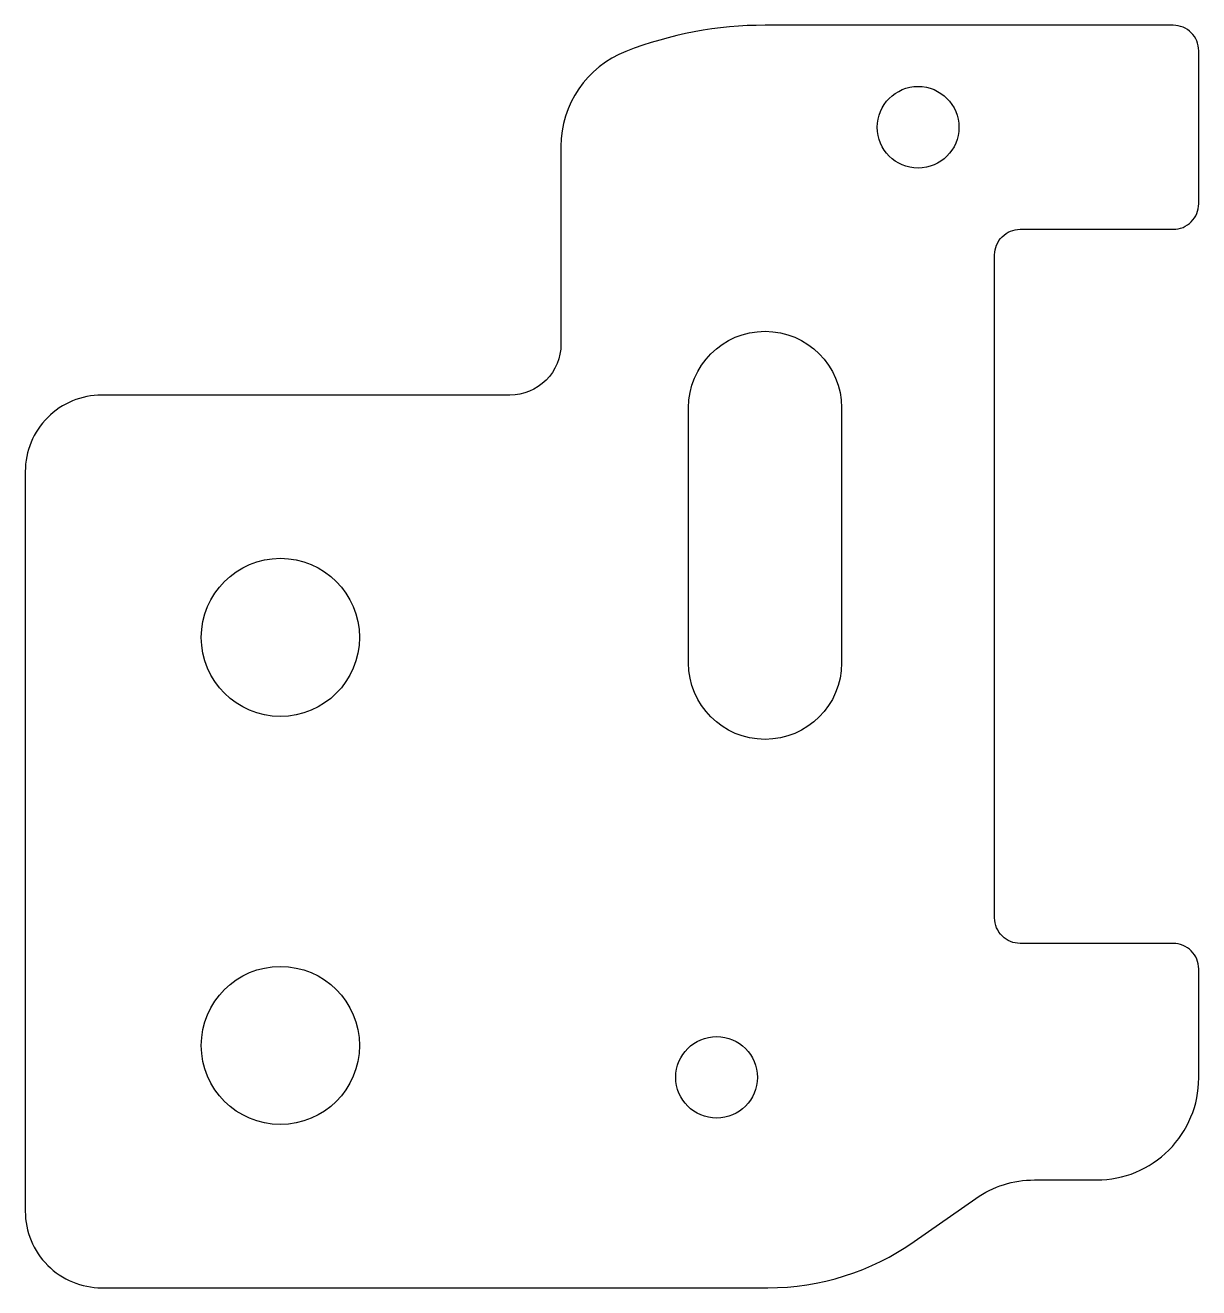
# Model space of a CAD drawing. Header units: millimetres. Extents: x -400 to -354, y -202.2 to -152.7.
import ezdxf

# ---------------------------------------------------------------- set-up
doc = ezdxf.new("R2010")
doc.units = ezdxf.units.MM
doc.layers.get('0').update_dxf_attribs({"linetype": 'CONTINUOUS'})

msp = doc.modelspace()

# ---------------------------------------------------------------- linework, layer by layer
for points in [[(-355, -160.728, 0.414214), (-354, -159.728), (-354, -153.728, 0.414214), (-355, -152.728), (-371, -152.728, 0.093243), (-376.454, -153.754, 0.309035), (-379, -157.481), (-379, -165.229, -0.414214), (-381, -167.229), (-397, -167.229, 0.414214), (-400, -170.229), (-400, -199.229, 0.414214), (-397, -202.229), (-370.894, -202.229, 0.153915), (-365.158, -200.42), (-362.739, -198.726, -0.153915), (-360.445, -198.003), (-358, -198.003, 0.414214), (-354, -194.003), (-354, -189.729, 0.414214), (-355, -188.729), (-361, -188.729, -0.414214), (-362, -187.729), (-362, -161.728, -0.414214), (-361, -160.728)], [(-368, -167.728), (-368, -177.728, -1), (-374, -177.728), (-374, -167.728, -1)]]:
    msp.add_lwpolyline(points, format="xyb", close=True)
for centre, radius in [((-365, -156.728), 1.6), ((-390, -176.729), 3.1), ((-390, -192.729), 3.1), ((-372.9, -193.979), 1.6)]:
    msp.add_circle(centre, radius)

doc.saveas('drawing.dxf')
